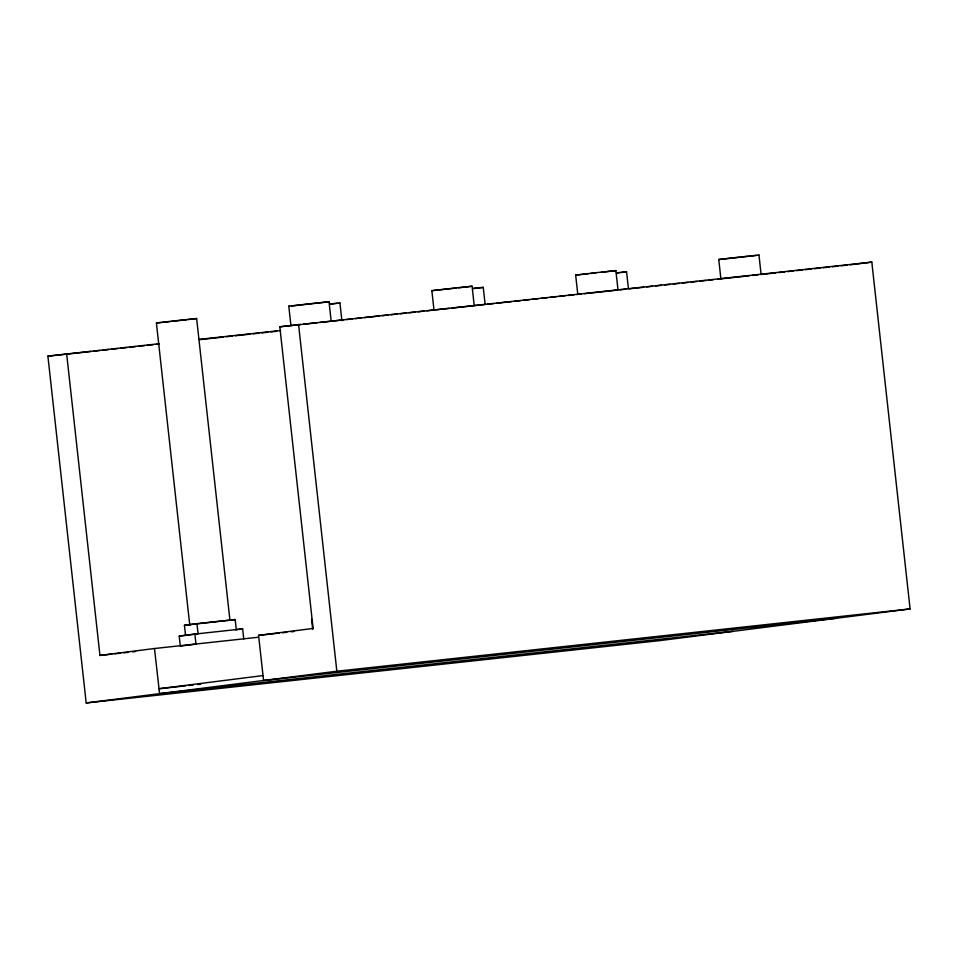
<?xml version="1.0" encoding="UTF-8"?>
<svg xmlns="http://www.w3.org/2000/svg" width="958" height="958" viewBox="0 0 958 958"><rect width="100%" height="100%" fill="white"/><g stroke="black" fill="none" stroke-linecap="round" stroke-linejoin="round"><path stroke-width="1.44" d="M190.438 624.58L189.708 624.628L156.405 322.966L176.32 320.667L196.629 318.523L229.932 620.185L229.297 620.293M196.629 318.523L188.115 319.553M290.933 325.54L288.801 306.213L308.716 303.914L329.025 301.77L331.157 321.098M329.025 301.77L291.591 305.961M339.3 303.051L339.934 302.956L341.91 320.786M433.986 309.997L431.854 290.669L451.769 288.37L472.078 286.226L474.21 305.554M485.059 303.734L483.251 287.388L473.36 288.562M577.782 294.369L575.65 275.054L595.565 272.743L615.874 270.611L618.006 289.927M615.874 270.611L601.145 272.335M628.376 288.154L626.568 271.809L620.82 272.527M720.883 278.814L718.751 259.498L738.666 257.187L758.964 255.056L761.095 274.371M758.329 255.151L758.964 255.056M189.708 624.628L229.932 620.185M836.909 618.197L263.558 680.491L258.576 635.358L313.11 628.448L279.808 326.786L871.816 262.121L910.1 608.929L659.751 640.615L86.184 702.944L47.9 356.136L158.765 343.754M871.816 262.121L850.105 264.815M196.977 623.694L198.09 633.753L185.553 635.334L184.439 625.287L196.977 623.694L235.201 619.539L236.303 629.598M229.621 620.245L235.201 619.539M194.881 634.076L195.995 644.123L180.32 646.111L179.206 636.052L194.881 634.076L242.649 628.879L243.763 638.938M235.524 629.777L242.649 628.879M66.641 353.765L99.943 655.428L154.489 648.518L258.468 637.226M263.007 675.57L158.932 688.742L185.756 685.832M86.184 702.944L336.845 671.223L910.1 608.929M466.318 286.945L472.078 286.226M337.336 303.291L330.055 304.141M756.365 255.403L749.072 256.241M464.941 287.101L458.559 287.819M616.677 272.994L619.431 272.683M186.738 319.709L171.494 321.409M747.875 256.373L740.342 257.223M456.056 288.107L431.854 290.669M588.308 273.748L581.674 274.455M590.739 273.485L595.948 272.91M739.049 257.367L722.619 259.127M170.273 321.541L162.429 322.379M279.808 326.786L300.596 324.522M303.578 324.199L316.942 322.75M319.912 322.427L343.671 319.852M346.64 319.529L352.58 318.882M355.55 318.559L361.489 317.912M364.459 317.589L379.32 315.972M382.29 315.649L388.229 315.002M391.199 314.679L397.139 314.032M400.109 313.721L406.048 313.074M409.018 312.751L414.958 312.104M417.928 311.781L423.867 311.134M426.837 310.811L432.776 310.164M435.746 309.841L449.11 308.392M452.08 308.069L484.76 304.512M487.73 304.189L493.669 303.554M496.639 303.231L511.488 301.614M514.458 301.291L520.398 300.644M523.367 300.321L529.307 299.674M532.277 299.351L538.228 298.704M541.198 298.381L547.138 297.734M550.108 297.411L556.047 296.776M559.017 296.453L564.957 295.806M567.926 295.483L573.866 294.836M576.836 294.513L581.29 294.022M584.26 293.711L616.94 290.154M619.91 289.831L625.849 289.184M628.819 288.861L643.668 287.256M646.638 286.933L652.578 286.286M655.547 285.963L661.487 285.316M664.457 284.993L670.396 284.346M673.366 284.023L679.306 283.376M682.276 283.053L688.227 282.406M691.197 282.083L697.137 281.436M700.106 281.113L706.046 280.478M709.016 280.155L713.47 279.664M717.925 279.185L749.108 275.796M752.078 275.473L758.018 274.826M760.987 274.503L775.848 272.886M778.818 272.563L784.758 271.916M787.727 271.593L793.667 270.946M796.637 270.623L802.576 269.988M805.546 269.665L811.486 269.018M814.456 268.695L820.395 268.048M823.365 267.725L829.305 267.078M832.274 266.755L838.214 266.108M841.184 265.785L847.135 265.138M198.881 339.395L280.61 330.51M47.9 356.136L90.986 351.454M93.968 351.131L99.907 350.484M102.877 350.161L108.817 349.514M111.799 349.191L117.738 348.544M120.708 348.221L126.648 347.574M129.629 347.251L135.569 346.604M138.539 346.281L144.478 345.634M147.46 345.311L153.4 344.676M156.37 344.353L159.339 344.03M199.468 339.671L223.238 337.084M226.208 336.761L232.147 336.114M235.129 335.791L249.978 334.174M252.96 333.851L258.899 333.204M261.869 332.881L267.809 332.234M270.791 331.911L276.73 331.264M184.439 625.287L190.319 624.64M179.206 636.052L186.439 635.274M258.576 635.358L279.365 633.094M282.335 632.771L286.789 632.292M291.244 631.801L294.214 631.478M99.943 655.428L111.835 654.134M114.804 653.811L120.744 653.164M123.714 652.841L128.18 652.362M132.635 651.871L135.605 651.548M188.726 685.509L193.193 685.018M197.647 684.539L200.617 684.216M159.471 693.664L733.038 631.346M616.353 272.85L626.568 271.809M473.036 288.418L483.251 287.388M329.72 303.997L339.934 302.956M580.596 274.575L575.65 275.054M161.351 322.487L156.405 322.966M721.542 259.247L718.751 259.498M288.801 306.213L289.532 306.165M298.549 324.415L336.845 671.223M311.601 619.299L312.715 629.358M154.489 648.518L159.567 693.652"/></g></svg>
